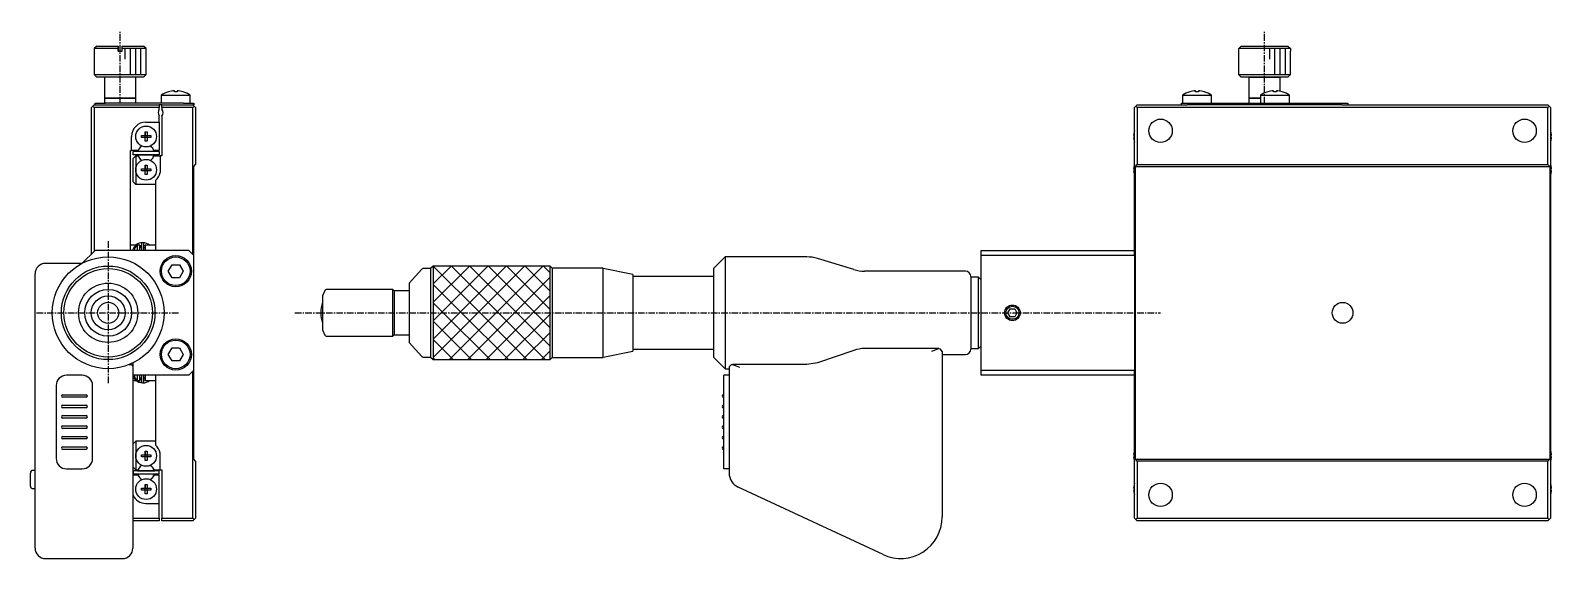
# Model space of a CAD drawing. Extents: x 1683 to 2292, y -88 to 224.
# Drawn here: x 1999.7 to 2292.3, y 33.9 to 135.4 of the extents above; entities that cross this region are included whole.
import ezdxf

# ---------------------------------------------------------------- set-up
doc = ezdxf.new("R2010")
doc.units = 0
doc.linetypes.add('CENTER', pattern=[2, 1.25, -0.25, 0.25, -0.25])
doc.layers.get('0').update_dxf_attribs({"linetype": 'CONTINUOUS'})
doc.layers.add('CENTER', color=1, linetype='CENTER')

# ---------------------------------------------------------------- blocks, each defined once
blk = doc.blocks.new('*X10')
at = {"color": 0, "linetype": 'CONTINUOUS'}
for p, q in [((2077.17, 83.13), (2084.15, 90.11)), ((2077.17, 86.67), (2080.61, 90.11)), ((2086.18, 81.11), (2077.18, 90.11)), ((2078.68, 81.11), (2087.68, 90.11)), ((2089.71, 81.11), (2080.71, 90.11)), ((2082.22, 81.11), (2091.22, 90.11)), ((2093.25, 81.11), (2084.25, 90.11)), ((2085.75, 81.11), (2094.75, 90.11)), ((2096.78, 81.11), (2087.78, 90.11)), ((2089.29, 81.11), (2098.29, 90.11)), ((2099.67, 81.75), (2091.32, 90.11)), ((2092.83, 81.11), (2099.67, 87.95)), ((2099.67, 85.29), (2094.85, 90.11)), ((2099.67, 88.82), (2098.39, 90.11)), ((2082.64, 81.11), (2077.17, 86.57)), ((2079.1, 81.11), (2077.17, 83.04)), ((2096.36, 81.11), (2099.67, 84.42)), ((2077.17, 72.53), (2085.75, 81.11)), ((2077.17, 76.06), (2082.22, 81.11)), ((2077.17, 79.6), (2078.68, 81.11)), ((2084.57, 72.11), (2077.17, 79.5)), ((2088.1, 72.11), (2079.1, 81.11)), ((2080.29, 72.11), (2089.29, 81.11)), ((2091.64, 72.11), (2082.64, 81.11)), ((2083.83, 72.11), (2092.83, 81.11)), ((2095.18, 72.11), (2086.18, 81.11)), ((2087.36, 72.11), (2096.36, 81.11)), ((2098.71, 72.11), (2089.71, 81.11)), ((2090.9, 72.11), (2099.67, 80.88)), ((2099.67, 74.68), (2093.25, 81.11)), ((2099.67, 78.22), (2096.78, 81.11)), ((2094.43, 72.11), (2099.67, 77.35)), ((2081.03, 72.11), (2077.17, 75.97)), ((2097.97, 72.11), (2099.67, 73.81)), ((2077.5, 72.11), (2077.17, 72.43))]:
    blk.add_line(p, q, dxfattribs=at)

msp = doc.modelspace()

# ---------------------------------------------------------------- linework, layer by layer
at = {"color": 7, "linetype": 'CONTINUOUS'}
for p, q in [((2012.46, 132.41), (2011.96, 131.91)), ((2011.96, 131.91), (2011.96, 126.91)), ((2016.56, 131.91), (2011.96, 131.91)), ((2012.46, 132.41), (2016.56, 132.41)), ((2016.56, 132.41), (2016.56, 131.91)), ((2016.56, 131.91), (2016.56, 132.41)), ((2016.56, 131.91), (2016.56, 131.41)), ((2016.56, 131.41), (2016.56, 131.91)), ((2017.36, 131.91), (2017.36, 132.41)), ((2017.36, 132.41), (2021.46, 132.41)), ((2017.36, 131.41), (2017.36, 131.91)), ((2021.96, 131.91), (2017.36, 131.91)), ((2021.96, 131.91), (2021.46, 132.41)), ((2021.96, 126.91), (2021.96, 131.91)), ((2232.09, 131.91), (2232.59, 132.41)), ((2242.06, 131.91), (2232.09, 131.91)), ((2232.09, 131.41), (2232.09, 131.91)), ((2232.59, 132.41), (2241.56, 132.41)), ((2241.56, 132.41), (2242.06, 131.91)), ((2242.06, 131.91), (2242.06, 131.41)), ((2016.56, 131.41), (2017.36, 131.41)), ((2232.07, 131.41), (2232.07, 126.91)), ((2232.07, 131.41), (2232.09, 131.41)), ((2242.06, 131.41), (2242.07, 131.41)), ((2242.07, 126.91), (2242.07, 131.41)), ((2011.96, 126.91), (2012.46, 126.41)), ((2011.96, 126.91), (2021.96, 126.91)), ((2021.46, 126.41), (2012.46, 126.41)), ((2013.96, 126.41), (2013.96, 122.41)), ((2019.96, 122.41), (2019.96, 126.41)), ((2021.46, 126.41), (2021.96, 126.91)), ((2232.07, 126.91), (2232.57, 126.41)), ((2232.07, 126.91), (2242.07, 126.91)), ((2241.57, 126.41), (2232.57, 126.41)), ((2234.07, 126.41), (2232.57, 126.41)), ((2234.07, 126.41), (2234.07, 122.41)), ((2234.07, 126.41), (2240.07, 126.41)), ((2240.07, 126.41), (2234.07, 126.41)), ((2240.07, 123.7), (2240.07, 126.41)), ((2241.57, 126.41), (2240.07, 126.41)), ((2241.57, 126.41), (2242.07, 126.91)), ((2024.86, 122.95), (2024.86, 121.41)), ((2024.86, 122.95), (2030.46, 122.95)), ((2026.26, 123.6), (2026.26, 123.61)), ((2027.4, 123.6), (2027.4, 123.79)), ((2027.92, 123.6), (2027.4, 123.6)), ((2027.92, 123.79), (2027.92, 123.6)), ((2029.06, 123.61), (2029.06, 123.6)), ((2030.46, 121.41), (2030.46, 122.95)), ((2221.27, 122.95), (2221.27, 121.41)), ((2221.27, 122.95), (2224.07, 122.95)), ((2222.67, 123.6), (2222.67, 123.61)), ((2223.81, 123.6), (2223.81, 123.79)), ((2224.33, 123.6), (2223.81, 123.6)), ((2224.07, 122.95), (2226.87, 122.95)), ((2224.33, 123.79), (2224.33, 123.6)), ((2225.48, 123.61), (2225.47, 123.6)), ((2226.87, 121.41), (2226.87, 122.95)), ((2236.27, 122.95), (2236.27, 121.41)), ((2236.27, 122.95), (2239.07, 122.95)), ((2237.67, 123.6), (2237.67, 123.61)), ((2238.81, 123.6), (2238.81, 123.79)), ((2239.33, 123.6), (2238.81, 123.6)), ((2239.07, 122.95), (2241.87, 122.95)), ((2239.33, 123.79), (2239.33, 123.6)), ((2240.48, 123.61), (2240.47, 123.6)), ((2241.87, 121.41), (2241.87, 122.95)), ((2011.71, 120.86), (2011.46, 120.61)), ((2011.46, 92.41), (2011.46, 120.61)), ((2011.71, 120.86), (2011.96, 121.11)), ((2011.96, 120.61), (2011.71, 120.86)), ((2011.96, 121.11), (2024.46, 121.11)), ((2011.96, 120.61), (2011.96, 92.91)), ((2024.46, 120.61), (2011.96, 120.61)), ((2012.16, 121.41), (2014.16, 121.41)), ((2012.16, 121.11), (2012.16, 121.41)), ((2013.96, 122.41), (2013.96, 121.41)), ((2019.96, 122.41), (2013.96, 122.41)), ((2013.96, 122.41), (2019.96, 122.41)), ((2029.16, 121.41), (2014.16, 121.41)), ((2019.96, 121.41), (2019.96, 122.41)), ((2024.46, 121.11), (2024.46, 120.61)), ((2024.96, 121.11), (2024.46, 121.11)), ((2024.46, 120.21), (2024.46, 120.61)), ((2024.96, 121.11), (2030.96, 121.11)), ((2024.96, 120.61), (2024.96, 121.11)), ((2030.96, 120.61), (2024.96, 120.61)), ((2024.96, 120.61), (2024.96, 120.27)), ((2029.16, 121.41), (2031.16, 121.41)), ((2031.21, 120.86), (2030.96, 121.11)), ((2031.16, 121.11), (2030.96, 121.11)), ((2031.21, 120.86), (2030.96, 120.61)), ((2030.96, 92.31), (2030.96, 120.61)), ((2031.16, 121.41), (2031.16, 121.11)), ((2031.46, 120.61), (2031.21, 120.86)), ((2031.46, 120.61), (2031.46, 109.61)), ((2212.32, 120.86), (2212.07, 120.61)), ((2212.07, 92.31), (2212.07, 120.61)), ((2212.32, 120.86), (2212.57, 121.11)), ((2212.57, 120.61), (2212.32, 120.86)), ((2212.57, 121.11), (2222.2, 121.11)), ((2212.57, 120.61), (2212.57, 109.61)), ((2291.57, 120.61), (2212.57, 120.61)), ((2221.07, 121.41), (2223.07, 121.41)), ((2221.07, 121.11), (2221.07, 121.41)), ((2223.07, 121.11), (2222.2, 121.11)), ((2223.07, 121.41), (2251.07, 121.41)), ((2251.07, 121.11), (2223.07, 121.11)), ((2234.07, 122.41), (2234.07, 121.41)), ((2236.27, 122.41), (2234.07, 122.41)), ((2234.07, 122.41), (2236.27, 122.41)), ((2251.07, 121.41), (2253.07, 121.41)), ((2251.94, 121.11), (2251.07, 121.11)), ((2251.94, 121.11), (2291.57, 121.11)), ((2253.07, 121.41), (2253.07, 121.11)), ((2291.57, 121.11), (2291.82, 120.86)), ((2291.82, 120.86), (2291.57, 120.61)), ((2291.57, 109.61), (2291.57, 120.61)), ((2292.07, 120.61), (2291.82, 120.86)), ((2292.07, 120.61), (2292.07, 41.61)), ((2021.91, 117.76), (2024.46, 117.76)), ((2024.46, 117.76), (2024.46, 119.01)), ((2024.46, 117.76), (2024.46, 112.31)), ((2024.96, 118.95), (2024.96, 111.31)), ((2019.16, 112.31), (2019.16, 115.01)), ((2021.07, 115.19), (2021.78, 115.19)), ((2021.07, 114.83), (2021.07, 115.19)), ((2021.78, 114.83), (2021.07, 114.83)), ((2021.78, 115.89), (2021.78, 115.19)), ((2021.78, 115.19), (2021.78, 115.89)), ((2021.78, 115.89), (2022.14, 115.89)), ((2021.79, 115.18), (2021.78, 115.19)), ((2021.79, 114.84), (2021.78, 114.83)), ((2021.78, 114.12), (2021.78, 114.83)), ((2021.78, 114.12), (2021.78, 114.83)), ((2022.14, 114.12), (2021.78, 114.12)), ((2021.79, 114.84), (2021.79, 115.18)), ((2021.79, 115.18), (2022.13, 115.18)), ((2022.13, 114.84), (2021.79, 114.84)), ((2022.13, 115.18), (2022.14, 115.19)), ((2022.13, 115.18), (2022.13, 114.84)), ((2022.13, 114.84), (2022.14, 114.83)), ((2022.14, 115.89), (2022.14, 115.19)), ((2022.14, 115.19), (2022.85, 115.19)), ((2022.85, 114.83), (2022.14, 114.83)), ((2022.14, 114.83), (2022.14, 114.12)), ((2022.85, 115.19), (2022.85, 114.83)), ((2211.88, 115.19), (2212, 115.19)), ((2212, 114.83), (2211.88, 114.83)), ((2212, 115.9), (2212, 115.89)), ((2212, 115.19), (2212, 114.83)), ((2212, 114.12), (2212, 114.12)), ((2292.14, 115.89), (2292.15, 115.9)), ((2292.14, 114.83), (2292.14, 115.19)), ((2292.14, 115.19), (2292.26, 115.19)), ((2292.26, 114.83), (2292.14, 114.83)), ((2292.15, 114.12), (2292.14, 114.12)), ((2018.96, 93.11), (2018.96, 112.31)), ((2018.96, 112.31), (2019.16, 112.31)), ((2020.42, 112.31), (2019.16, 112.31)), ((2024.46, 112.11), (2019.46, 112.11)), ((2019.46, 111.51), (2019.46, 112.11)), ((2020.4, 111.51), (2019.46, 111.51)), ((2024.46, 111.51), (2019.46, 111.51)), ((2019.46, 110.81), (2019.96, 111.31)), ((2019.96, 111.31), (2020.42, 111.31)), ((2019.96, 111.31), (2019.96, 108.61)), ((2020.31, 111.51), (2020.4, 111.51)), ((2020.31, 111.51), (2020.4, 111.51)), ((2020.31, 111.51), (2020.4, 111.51)), ((2020.31, 111.51), (2020.4, 111.51)), ((2020.31, 111.51), (2020.4, 111.51)), ((2020.31, 111.51), (2020.4, 111.51)), ((2020.31, 111.51), (2020.4, 111.51)), ((2020.31, 111.51), (2020.4, 111.51)), ((2020.31, 111.51), (2020.4, 111.51)), ((2020.31, 111.51), (2020.4, 111.51)), ((2020.31, 111.51), (2023.61, 111.51)), ((2020.31, 111.51), (2020.4, 111.51)), ((2020.31, 111.51), (2020.4, 111.51)), ((2020.31, 111.51), (2020.4, 111.51)), ((2020.31, 111.51), (2020.4, 111.51)), ((2020.31, 111.51), (2020.4, 111.51)), ((2020.31, 111.51), (2020.4, 111.51)), ((2020.31, 111.51), (2020.4, 111.51)), ((2020.31, 111.51), (2020.4, 111.51)), ((2020.31, 111.51), (2020.4, 111.51)), ((2020.31, 111.51), (2020.4, 111.51)), ((2020.31, 111.51), (2020.4, 111.51)), ((2020.31, 111.51), (2020.4, 111.51)), ((2020.58, 112.6), (2020.42, 112.31)), ((2020.42, 111.31), (2020.58, 111.01)), ((2023.5, 112.31), (2023.33, 112.6)), ((2023.33, 111.01), (2023.5, 111.31)), ((2024.46, 112.31), (2023.5, 112.31)), ((2023.5, 111.31), (2024.66, 111.31)), ((2023.52, 111.51), (2023.61, 111.51)), ((2023.52, 111.51), (2023.61, 111.51)), ((2023.52, 111.51), (2023.61, 111.51)), ((2023.52, 111.51), (2023.61, 111.51)), ((2023.52, 111.51), (2023.61, 111.51)), ((2023.52, 111.51), (2023.61, 111.51)), ((2023.52, 111.51), (2023.61, 111.51)), ((2023.52, 111.51), (2023.61, 111.51)), ((2023.52, 111.51), (2023.61, 111.51)), ((2023.52, 111.51), (2023.61, 111.51)), ((2023.52, 111.51), (2023.61, 111.51)), ((2023.52, 111.51), (2023.61, 111.51)), ((2023.52, 111.51), (2023.61, 111.51)), ((2023.52, 111.51), (2023.61, 111.51)), ((2023.52, 111.51), (2023.61, 111.51)), ((2023.52, 111.51), (2023.61, 111.51)), ((2023.52, 111.51), (2023.61, 111.51)), ((2023.52, 111.51), (2023.61, 111.51)), ((2023.52, 111.51), (2023.61, 111.51)), ((2023.52, 111.51), (2023.61, 111.51)), ((2023.52, 111.51), (2023.61, 111.51)), ((2023.52, 111.51), (2023.61, 111.51)), ((2023.52, 111.51), (2023.61, 111.51)), ((2023.52, 111.51), (2023.61, 111.51)), ((2023.52, 111.51), (2023.61, 111.51)), ((2023.52, 111.51), (2023.61, 111.51)), ((2023.52, 111.51), (2023.61, 111.51)), ((2023.52, 111.51), (2023.61, 111.51)), ((2023.52, 111.51), (2023.61, 111.51)), ((2023.52, 111.51), (2023.61, 111.51)), ((2023.52, 111.51), (2023.61, 111.51)), ((2024.46, 111.51), (2023.52, 111.51)), ((2024.46, 112.11), (2024.46, 111.51)), ((2024.96, 111.31), (2024.66, 111.31)), ((2024.66, 111.31), (2024.66, 108.09)), ((2019.46, 106.31), (2019.46, 110.81)), ((2019.96, 108.61), (2019.96, 105.81)), ((2021.07, 108.79), (2021.78, 108.79)), ((2021.07, 108.43), (2021.07, 108.79)), ((2021.78, 108.43), (2021.07, 108.43)), ((2021.78, 109.49), (2021.78, 108.79)), ((2021.78, 108.79), (2021.78, 109.49)), ((2021.78, 109.49), (2022.14, 109.49)), ((2021.79, 108.78), (2021.78, 108.79)), ((2021.79, 108.44), (2021.78, 108.43)), ((2021.78, 107.72), (2021.78, 108.43)), ((2021.78, 107.72), (2021.78, 108.43)), ((2021.79, 108.44), (2021.79, 108.78)), ((2021.79, 108.78), (2022.13, 108.78)), ((2022.13, 108.44), (2021.79, 108.44)), ((2022.13, 108.78), (2022.14, 108.79)), ((2022.13, 108.78), (2022.13, 108.44)), ((2022.13, 108.44), (2022.14, 108.43)), ((2022.14, 109.49), (2022.14, 108.79)), ((2022.14, 108.79), (2022.85, 108.79)), ((2022.85, 108.43), (2022.14, 108.43)), ((2022.14, 108.43), (2022.14, 107.72)), ((2022.85, 108.79), (2022.85, 108.43)), ((2031.11, 109.26), (2031.46, 109.61)), ((2031.11, 92.16), (2031.11, 109.26)), ((2211.88, 108.79), (2212, 108.79)), ((2212, 108.43), (2211.88, 108.43)), ((2212, 109.5), (2212, 109.49)), ((2212, 108.79), (2212, 108.43)), ((2212.22, 109.26), (2212.57, 109.61)), ((2212.22, 52.96), (2212.22, 109.26)), ((2212.22, 109.26), (2291.92, 109.26)), ((2212.57, 109.61), (2291.57, 109.61)), ((2291.57, 109.61), (2291.92, 109.26)), ((2291.92, 109.26), (2291.92, 52.96)), ((2292.14, 109.49), (2292.15, 109.5)), ((2292.14, 108.43), (2292.14, 108.79)), ((2292.14, 108.79), (2292.26, 108.79)), ((2292.26, 108.43), (2292.14, 108.43)), ((2019.96, 105.81), (2019.46, 106.31)), ((2023.76, 105.81), (2019.96, 105.81)), ((2022.14, 107.72), (2021.78, 107.72)), ((2023.76, 106.53), (2023.76, 93.11)), ((2212, 107.72), (2212, 107.72)), ((2292.15, 107.72), (2292.14, 107.72)), ((2020, 94.11), (2018.96, 94.11)), ((2019.76, 93.52), (2020.26, 94.05)), ((2020.76, 94.11), (2020.26, 94.11)), ((2020.26, 94.11), (2020.26, 94.05)), ((2020.26, 94.05), (2020.26, 93.11)), ((2020.53, 94.43), (2020.5, 94.42)), ((2020.53, 94.43), (2020.52, 94.43)), ((2020.59, 94.45), (2020.53, 94.43)), ((2020.76, 94.04), (2021.08, 94.12)), ((2020.76, 93.11), (2020.76, 94.11)), ((2020.76, 94.03), (2020.93, 94.01)), ((2020.93, 94.01), (2021.05, 93.89)), ((2020.96, 93.61), (2020.96, 93.99)), ((2021.05, 93.89), (2021.08, 93.76)), ((2021.08, 94.36), (2021.08, 93.11)), ((2021.53, 93.11), (2021.53, 94.36)), ((2021.53, 94.12), (2021.76, 94.07)), ((2023.76, 94.11), (2021.76, 94.11)), ((2021.76, 94.11), (2021.76, 93.11)), ((2012.16, 93.11), (2009.69, 90.64)), ((2030.16, 93.11), (2012.16, 93.11)), ((2019.76, 93.11), (2019.76, 93.52)), ((2021.08, 93.61), (2020.76, 93.61)), ((2021.76, 93.61), (2021.53, 93.61)), ((2031.16, 92.11), (2030.16, 93.11)), ((2031.16, 70.11), (2031.16, 92.11)), ((2133.32, 91.86), (2131.07, 89.61)), ((2149.03, 91.86), (2133.32, 91.86)), ((2133.32, 91.86), (2133.32, 81.11)), ((2158.07, 89.41), (2151.07, 91.55)), ((2182.57, 92.11), (2182.57, 93.11)), ((2182.57, 93.11), (2212.07, 93.11)), ((2182.57, 70.11), (2182.57, 92.11)), ((2212.07, 92.11), (2182.57, 92.11)), ((2212.07, 92.31), (2212.07, 92.11)), ((2212.07, 92.11), (2212.07, 70.11)), ((2000.61, 87.61), (2000.61, 88.61)), ((2009.63, 90.61), (2002.61, 90.61)), ((2026.22, 89.11), (2026.94, 90.36)), ((2026.94, 87.86), (2026.22, 89.11)), ((2026.94, 90.36), (2028.38, 90.36)), ((2028.38, 87.86), (2026.94, 87.86)), ((2028.38, 90.36), (2029.1, 89.11)), ((2029.1, 89.11), (2028.38, 87.86)), ((2074.98, 89.51), (2072.57, 86.81)), ((2076.67, 89.61), (2075.21, 89.61)), ((2077.17, 90.11), (2076.67, 89.61)), ((2076.67, 89.61), (2076.67, 72.61)), ((2099.67, 90.11), (2077.17, 90.11)), ((2077.17, 90.11), (2077.17, 81.11)), ((2100.07, 89.71), (2099.67, 90.11)), ((2099.67, 81.11), (2099.67, 90.11)), ((2109.87, 89.71), (2100.07, 89.71)), ((2100.07, 89.71), (2100.07, 81.11)), ((2109.87, 81.11), (2109.87, 89.71)), ((2115.57, 88.5), (2109.87, 89.61)), ((2115.57, 88.5), (2115.57, 81.11)), ((2131.07, 88.11), (2115.57, 88.11)), ((2131.07, 89.61), (2131.07, 81.11)), ((2179.57, 89.11), (2160.12, 89.11)), ((2180.57, 88.11), (2180.57, 81.11)), ((2182.07, 87.96), (2180.57, 87.96)), ((2182.57, 87.46), (2182.07, 87.96)), ((2182.07, 81.11), (2182.07, 87.96)), ((2000.61, 50.33), (2000.61, 87.61)), ((2056.34, 85.43), (2055.87, 84.36)), ((2069.42, 85.61), (2056.61, 85.61)), ((2069.67, 85.36), (2069.42, 85.61)), ((2069.42, 81.11), (2069.42, 85.61)), ((2072.57, 85.36), (2069.67, 85.36)), ((2069.67, 85.36), (2069.67, 81.11)), ((2072.57, 86.81), (2072.57, 81.11)), ((2055.87, 84.36), (2055.87, 81.11)), ((2055.87, 81.11), (2055.87, 77.86)), ((2069.42, 76.61), (2069.42, 81.11)), ((2069.67, 81.11), (2069.67, 76.86)), ((2072.57, 81.11), (2072.57, 75.41)), ((2077.17, 81.11), (2077.17, 72.11)), ((2099.67, 72.11), (2099.67, 81.11)), ((2100.07, 81.11), (2100.07, 72.51)), ((2109.87, 72.51), (2109.87, 81.11)), ((2115.57, 81.11), (2115.57, 73.72)), ((2131.07, 81.11), (2131.07, 72.61)), ((2133.32, 81.11), (2133.32, 70.36)), ((2180.57, 81.11), (2180.57, 74.11)), ((2182.07, 74.26), (2182.07, 81.11)), ((2187.71, 81.11), (2188.14, 81.86)), ((2188.14, 80.36), (2187.71, 81.11)), ((2188.14, 81.86), (2189.01, 81.86)), ((2189.01, 80.36), (2188.14, 80.36)), ((2189.01, 81.86), (2189.44, 81.11)), ((2189.44, 81.11), (2189.01, 80.36)), ((2055.87, 77.86), (2056.34, 76.79)), ((2056.61, 76.61), (2069.42, 76.61)), ((2069.42, 76.61), (2069.67, 76.86)), ((2069.67, 76.86), (2072.57, 76.86)), ((2026.22, 73.11), (2026.94, 74.36)), ((2026.94, 74.36), (2028.38, 74.36)), ((2028.38, 74.36), (2029.1, 73.11)), ((2072.57, 75.41), (2074.98, 72.71)), ((2109.87, 72.61), (2115.57, 73.72)), ((2115.57, 74.11), (2131.07, 74.11)), ((2158.05, 73.89), (2151.06, 71.52)), ((2174.4, 74.25), (2160.12, 74.25)), ((2173.07, 73.75), (2174.4, 74.25)), ((2174.4, 74.25), (2174.63, 74.18)), ((2174.63, 74.18), (2175.07, 73.59)), ((2175.07, 73.59), (2175.07, 41.86)), ((2180.57, 74.26), (2182.07, 74.26)), ((2182.07, 74.26), (2182.57, 74.76)), ((2018.72, 71.15), (2018.74, 71.16)), ((2018.74, 71.16), (2018.77, 71.17)), ((2018.77, 71.17), (2018.79, 71.18)), ((2018.79, 71.18), (2018.81, 71.18)), ((2018.81, 71.18), (2018.83, 71.18)), ((2018.83, 71.18), (2018.86, 71.19)), ((2018.86, 71.19), (2018.88, 71.19)), ((2018.88, 71.19), (2018.9, 71.19)), ((2018.9, 71.19), (2018.92, 71.19)), ((2018.92, 71.19), (2018.94, 71.19)), ((2018.94, 71.19), (2018.96, 71.19)), ((2018.96, 71.19), (2018.98, 71.19)), ((2018.98, 71.19), (2019, 71.18)), ((2019, 71.18), (2019.02, 71.18)), ((2019.02, 71.18), (2019.06, 71.17)), ((2019.06, 71.17), (2019.09, 71.16)), ((2019.09, 71.16), (2019.13, 71.14)), ((2019.13, 71.14), (2019.16, 71.12)), ((2019.16, 71.12), (2019.19, 71.1)), ((2019.19, 71.1), (2019.22, 71.08)), ((2019.22, 71.08), (2019.25, 71.05)), ((2019.25, 71.05), (2019.28, 71.03)), ((2019.28, 71.03), (2019.3, 71)), ((2019.3, 71), (2019.32, 70.97)), ((2019.32, 70.97), (2019.34, 70.94)), ((2019.34, 70.94), (2019.36, 70.9)), ((2019.36, 70.9), (2019.38, 70.86)), ((2019.38, 70.86), (2019.39, 70.82)), ((2019.39, 70.82), (2019.4, 70.78)), ((2019.4, 70.78), (2019.41, 70.74)), ((2019.41, 71.46), (2019.41, 71.05)), ((2019.41, 71.05), (2019.41, 70.69)), ((2019.41, 70.74), (2019.41, 70.69)), ((2019.41, 70.69), (2019.41, 50.33)), ((2019.41, 70.69), (2019.41, 70.69)), ((2026.94, 71.86), (2026.22, 73.11)), ((2028.38, 71.86), (2026.94, 71.86)), ((2029.1, 73.11), (2028.38, 71.86)), ((2075.21, 72.61), (2076.67, 72.61)), ((2076.67, 72.61), (2077.17, 72.11)), ((2077.17, 72.11), (2099.67, 72.11)), ((2099.67, 72.11), (2100.07, 72.51)), ((2100.07, 72.51), (2109.87, 72.51)), ((2131.07, 72.61), (2133.32, 70.36)), ((2133.32, 70.36), (2134.07, 70.36)), ((2134.07, 70.71), (2134.56, 71.15)), ((2134.07, 70.71), (2134.07, 50.33)), ((2134.56, 71.15), (2134.75, 71.19)), ((2149.03, 71.19), (2134.75, 71.19)), ((2134.75, 71.19), (2136.07, 70.69)), ((2151.06, 71.52), (2149.03, 71.19)), ((2175.07, 73.11), (2179.57, 73.11)), ((2009.66, 69.11), (2006.66, 69.11)), ((2030.16, 69.11), (2019.41, 69.11)), ((2019.41, 69.02), (2019.42, 69)), ((2019.41, 68.11), (2020.02, 68.11)), ((2019.42, 69), (2019.44, 68.93)), ((2019.44, 68.93), (2019.47, 68.86)), ((2019.47, 68.86), (2019.5, 68.79)), ((2019.5, 68.79), (2019.54, 68.71)), ((2019.54, 68.71), (2019.58, 68.64)), ((2019.58, 68.64), (2019.62, 68.56)), ((2019.62, 68.56), (2019.66, 68.5)), ((2019.66, 68.5), (2019.71, 68.44)), ((2019.71, 68.44), (2019.76, 68.37)), ((2019.76, 68.69), (2019.76, 69.11)), ((2020.26, 68.16), (2019.76, 68.69)), ((2019.76, 68.37), (2019.81, 68.31)), ((2019.81, 68.31), (2019.87, 68.25)), ((2019.87, 68.25), (2019.93, 68.19)), ((2019.93, 68.19), (2019.99, 68.13)), ((2019.99, 68.13), (2020.05, 68.08)), ((2020.05, 68.08), (2020.11, 68.03)), ((2020.11, 68.03), (2020.17, 67.98)), ((2020.17, 67.98), (2020.24, 67.94)), ((2020.24, 67.94), (2020.31, 67.9)), ((2020.26, 69.11), (2020.26, 68.16)), ((2020.26, 68.16), (2020.26, 68.11)), ((2020.26, 68.11), (2020.76, 68.11)), ((2020.31, 67.9), (2020.39, 67.86)), ((2020.39, 67.86), (2020.46, 67.82)), ((2020.46, 67.82), (2020.54, 67.78)), ((2020.5, 67.8), (2020.53, 67.79)), ((2020.53, 67.79), (2020.61, 68.04)), ((2020.53, 67.79), (2020.55, 67.78)), ((2020.55, 67.85), (2020.54, 67.83)), ((2020.54, 67.83), (2020.54, 67.82)), ((2020.54, 67.82), (2020.54, 67.81)), ((2020.54, 67.81), (2020.54, 67.81)), ((2020.54, 67.81), (2020.54, 67.8)), ((2020.54, 67.8), (2020.54, 67.79)), ((2020.54, 67.79), (2020.54, 67.78)), ((2020.54, 67.79), (2020.54, 67.79)), ((2020.54, 67.78), (2021.1, 67.78)), ((2020.54, 67.78), (2020.54, 67.78)), ((2020.56, 67.87), (2020.55, 67.86)), ((2020.55, 67.86), (2020.55, 67.85)), ((2020.57, 67.92), (2020.56, 67.9)), ((2020.56, 67.9), (2020.56, 67.89)), ((2020.56, 67.89), (2020.56, 67.87)), ((2020.58, 67.93), (2020.57, 67.92)), ((2020.59, 67.96), (2020.58, 67.95)), ((2020.58, 67.95), (2020.58, 67.93)), ((2020.6, 68), (2020.59, 67.98)), ((2020.59, 67.98), (2020.59, 67.96)), ((2020.59, 67.76), (2021.29, 67.63)), ((2020.61, 68.01), (2020.6, 68)), ((2020.61, 68.04), (2020.64, 68.11)), ((2020.62, 68.03), (2020.61, 68.01)), ((2020.63, 68.06), (2020.62, 68.05)), ((2020.62, 68.05), (2020.62, 68.03)), ((2020.64, 68.08), (2020.63, 68.06)), ((2020.65, 68.11), (2020.64, 68.09)), ((2020.64, 68.09), (2020.64, 68.08)), ((2020.76, 68.11), (2020.76, 69.11)), ((2020.76, 68.61), (2021.09, 68.61)), ((2020.9, 68.19), (2020.76, 68.18)), ((2021.04, 68.29), (2020.9, 68.19)), ((2020.96, 68.22), (2020.96, 68.61)), ((2021.09, 68.45), (2021.04, 68.29)), ((2021.09, 69.11), (2021.09, 67.85)), ((2021.54, 67.85), (2021.54, 69.11)), ((2021.54, 68.61), (2021.76, 68.61)), ((2021.76, 68.14), (2021.54, 68.09)), ((2021.76, 69.11), (2021.76, 68.11)), ((2021.76, 68.11), (2023.76, 68.11)), ((2023.76, 69.11), (2023.76, 55.69)), ((2030.16, 69.11), (2031.16, 70.11)), ((2030.96, 41.61), (2030.96, 69.91)), ((2031.11, 52.96), (2031.11, 70.06)), ((2134.07, 69.11), (2133.07, 69.11)), ((2133.07, 67.11), (2133.07, 69.11)), ((2182.57, 69.11), (2182.57, 70.11)), ((2182.57, 70.11), (2212.07, 70.11)), ((2212.07, 69.11), (2182.57, 69.11)), ((2212.07, 70.11), (2212.07, 69.91)), ((2212.07, 41.61), (2212.07, 69.91)), ((2004.66, 67.11), (2004.66, 53.11)), ((2005.91, 65.36), (2010.41, 65.36)), ((2010.41, 64.86), (2005.91, 64.86)), ((2011.66, 53.11), (2011.66, 67.11)), ((2133.07, 65.36), (2133.02, 65.36)), ((2133.07, 64.86), (2133.02, 64.86)), ((2133.07, 53.11), (2133.07, 67.11)), ((2005.91, 63.36), (2010.41, 63.36)), ((2010.41, 62.86), (2005.91, 62.86)), ((2133.07, 63.36), (2133.02, 63.36)), ((2133.07, 62.86), (2133.02, 62.86)), ((2005.91, 61.36), (2010.41, 61.36)), ((2010.41, 60.86), (2005.91, 60.86)), ((2005.91, 59.36), (2010.41, 59.36)), ((2010.41, 58.86), (2005.91, 58.86)), ((2133.07, 61.36), (2133.02, 61.36)), ((2133.07, 60.86), (2133.02, 60.86)), ((2133.07, 59.36), (2133.02, 59.36)), ((2133.07, 58.86), (2133.02, 58.86)), ((2005.91, 57.36), (2010.41, 57.36)), ((2010.41, 56.86), (2005.91, 56.86)), ((2019.46, 55.91), (2019.96, 56.41)), ((2019.46, 51.41), (2019.46, 55.91)), ((2023.76, 56.41), (2019.96, 56.41)), ((2019.96, 56.41), (2019.96, 53.61)), ((2133.07, 57.36), (2133.02, 57.36)), ((2133.07, 56.86), (2133.02, 56.86)), ((2005.91, 55.36), (2010.41, 55.36)), ((2010.41, 54.86), (2005.91, 54.86)), ((2019.96, 53.61), (2019.96, 50.91)), ((2021.07, 53.79), (2021.78, 53.79)), ((2021.07, 53.43), (2021.07, 53.79)), ((2021.78, 53.43), (2021.07, 53.43)), ((2021.78, 54.49), (2021.78, 53.79)), ((2021.78, 53.79), (2021.78, 54.49)), ((2021.78, 54.49), (2022.14, 54.49)), ((2021.79, 53.78), (2021.78, 53.79)), ((2021.79, 53.44), (2021.78, 53.43)), ((2021.78, 52.72), (2021.78, 53.43)), ((2021.78, 52.72), (2021.78, 53.43)), ((2022.14, 52.72), (2021.78, 52.72)), ((2021.79, 53.44), (2021.79, 53.78)), ((2021.79, 53.78), (2022.13, 53.78)), ((2022.13, 53.44), (2021.79, 53.44)), ((2022.13, 53.78), (2022.14, 53.79)), ((2022.13, 53.78), (2022.13, 53.44)), ((2022.13, 53.44), (2022.14, 53.43)), ((2022.14, 54.49), (2022.14, 53.79)), ((2022.14, 53.79), (2022.85, 53.79)), ((2022.85, 53.43), (2022.14, 53.43)), ((2022.14, 53.43), (2022.14, 52.72)), ((2022.85, 53.79), (2022.85, 53.43)), ((2024.66, 50.91), (2024.66, 54.13)), ((2031.46, 52.61), (2031.11, 52.96)), ((2133.07, 55.36), (2133.02, 55.36)), ((2133.07, 54.86), (2133.02, 54.86)), ((2133.07, 51.11), (2133.07, 53.11)), ((2211.88, 53.79), (2212, 53.79)), ((2212, 53.43), (2211.88, 53.43)), ((2212, 54.5), (2212, 54.49)), ((2212, 53.79), (2212, 53.43)), ((2212, 52.72), (2212, 52.72)), ((2212.57, 52.61), (2212.22, 52.96)), ((2212.22, 52.96), (2291.92, 52.96)), ((2291.92, 52.96), (2291.57, 52.61)), ((2292.14, 54.49), (2292.15, 54.5)), ((2292.14, 53.43), (2292.14, 53.79)), ((2292.14, 53.79), (2292.26, 53.79)), ((2292.26, 53.43), (2292.14, 53.43)), ((2292.15, 52.72), (2292.14, 52.72)), ((1999.71, 47.8), (1999.71, 50.3)), ((2000.61, 50.8), (2000.21, 50.8)), ((2000.61, 49.42), (2000.61, 50.33)), ((2006.66, 51.11), (2009.66, 51.11)), ((2019.41, 50.33), (2019.41, 49.42)), ((2020.42, 49.91), (2019.41, 49.91)), ((2019.96, 50.91), (2019.46, 51.41)), ((2020.4, 50.71), (2019.46, 50.71)), ((2019.46, 50.71), (2019.46, 50.11)), ((2024.46, 50.71), (2019.46, 50.71)), ((2024.46, 50.11), (2019.46, 50.11)), ((2019.96, 50.91), (2020.42, 50.91)), ((2020.31, 50.71), (2020.4, 50.71)), ((2020.31, 50.71), (2020.4, 50.71)), ((2020.31, 50.71), (2020.4, 50.71)), ((2020.31, 50.71), (2020.4, 50.71)), ((2020.31, 50.71), (2020.4, 50.71)), ((2020.31, 50.71), (2020.4, 50.71)), ((2020.31, 50.71), (2020.4, 50.71)), ((2020.31, 50.71), (2020.4, 50.71)), ((2020.31, 50.71), (2020.4, 50.71)), ((2020.31, 50.71), (2020.4, 50.71)), ((2020.31, 50.71), (2023.61, 50.71)), ((2020.31, 50.71), (2020.4, 50.71)), ((2020.31, 50.71), (2020.4, 50.71)), ((2020.31, 50.71), (2020.4, 50.71)), ((2020.31, 50.71), (2020.4, 50.71)), ((2020.31, 50.71), (2020.4, 50.71)), ((2020.31, 50.71), (2020.4, 50.71)), ((2020.31, 50.71), (2020.4, 50.71)), ((2020.31, 50.71), (2020.4, 50.71)), ((2020.31, 50.71), (2020.4, 50.71)), ((2020.31, 50.71), (2020.4, 50.71)), ((2020.31, 50.71), (2020.4, 50.71)), ((2020.42, 50.91), (2020.58, 51.2)), ((2020.58, 49.61), (2020.42, 49.91)), ((2023.33, 51.2), (2023.5, 50.91)), ((2023.5, 49.91), (2023.33, 49.61)), ((2023.5, 50.91), (2024.66, 50.91)), ((2024.46, 49.91), (2023.5, 49.91)), ((2023.52, 50.71), (2023.61, 50.71)), ((2023.52, 50.71), (2023.61, 50.71)), ((2023.52, 50.71), (2023.61, 50.71)), ((2023.52, 50.71), (2023.61, 50.71)), ((2023.52, 50.71), (2023.61, 50.71)), ((2023.52, 50.71), (2023.61, 50.71)), ((2023.52, 50.71), (2023.61, 50.71)), ((2023.52, 50.71), (2023.61, 50.71)), ((2023.52, 50.71), (2023.61, 50.71)), ((2023.52, 50.71), (2023.61, 50.71)), ((2023.52, 50.71), (2023.61, 50.71)), ((2023.52, 50.71), (2023.61, 50.71)), ((2023.52, 50.71), (2023.61, 50.71)), ((2023.52, 50.71), (2023.61, 50.71)), ((2023.52, 50.71), (2023.61, 50.71)), ((2023.52, 50.71), (2023.61, 50.71)), ((2023.52, 50.71), (2023.61, 50.71)), ((2023.52, 50.71), (2023.61, 50.71)), ((2023.52, 50.71), (2023.61, 50.71)), ((2023.52, 50.71), (2023.61, 50.71)), ((2023.52, 50.71), (2023.61, 50.71)), ((2023.52, 50.71), (2023.61, 50.71)), ((2023.52, 50.71), (2023.61, 50.71)), ((2023.52, 50.71), (2023.61, 50.71)), ((2023.52, 50.71), (2023.61, 50.71)), ((2023.52, 50.71), (2023.61, 50.71)), ((2023.52, 50.71), (2023.61, 50.71)), ((2023.52, 50.71), (2023.61, 50.71)), ((2023.52, 50.71), (2023.61, 50.71)), ((2023.52, 50.71), (2023.61, 50.71)), ((2023.52, 50.71), (2023.61, 50.71)), ((2024.46, 50.71), (2023.52, 50.71)), ((2024.46, 50.11), (2024.46, 50.71)), ((2024.46, 44.46), (2024.46, 49.91)), ((2024.66, 50.91), (2024.96, 50.91)), ((2024.96, 50.91), (2024.96, 41.61)), ((2031.46, 52.61), (2031.46, 41.61)), ((2134.07, 51.11), (2133.07, 51.11)), ((2212.57, 52.61), (2212.57, 41.61)), ((2291.57, 52.61), (2212.57, 52.61)), ((2291.57, 41.61), (2291.57, 52.61)), ((2000.21, 47.3), (2000.61, 47.3)), ((2000.61, 36.42), (2000.61, 49.42)), ((2019.41, 49.42), (2019.41, 36.42)), ((2021.07, 47.39), (2021.78, 47.39)), ((2021.07, 47.03), (2021.07, 47.39)), ((2021.78, 47.03), (2021.07, 47.03)), ((2021.78, 48.09), (2021.78, 47.39)), ((2021.78, 47.39), (2021.78, 48.09)), ((2021.78, 48.09), (2022.14, 48.09)), ((2021.79, 47.38), (2021.78, 47.39)), ((2021.79, 47.04), (2021.78, 47.03)), ((2021.78, 46.32), (2021.78, 47.03)), ((2021.78, 46.32), (2021.78, 47.03)), ((2021.79, 47.04), (2021.79, 47.38)), ((2021.79, 47.38), (2022.13, 47.38)), ((2022.13, 47.04), (2021.79, 47.04)), ((2022.13, 47.38), (2022.14, 47.39)), ((2022.13, 47.38), (2022.13, 47.04)), ((2022.13, 47.04), (2022.14, 47.03)), ((2022.14, 48.09), (2022.14, 47.39)), ((2022.14, 47.39), (2022.85, 47.39)), ((2022.85, 47.03), (2022.14, 47.03)), ((2022.14, 47.03), (2022.14, 46.32)), ((2022.85, 47.39), (2022.85, 47.03)), ((2163.69, 34.61), (2135.81, 47.61)), ((2211.88, 47.39), (2212, 47.39)), ((2212, 47.03), (2211.88, 47.03)), ((2212, 48.1), (2212, 48.09)), ((2212, 47.39), (2212, 47.03)), ((2292.14, 48.09), (2292.15, 48.1)), ((2292.14, 47.03), (2292.14, 47.39)), ((2292.14, 47.39), (2292.26, 47.39)), ((2292.26, 47.03), (2292.14, 47.03)), ((2022.14, 46.32), (2021.78, 46.32)), ((2021.91, 44.46), (2024.46, 44.46)), ((2024.46, 41.61), (2024.46, 44.46)), ((2212, 46.32), (2212, 46.32)), ((2292.15, 46.32), (2292.14, 46.32)), ((2019.41, 41.61), (2024.46, 41.61)), ((2024.46, 41.11), (2019.41, 41.11)), ((2024.46, 41.61), (2024.46, 41.11)), ((2024.96, 41.11), (2024.96, 41.61)), ((2024.96, 41.61), (2030.96, 41.61)), ((2030.96, 41.11), (2024.96, 41.11)), ((2030.96, 41.61), (2031.21, 41.36)), ((2030.96, 41.11), (2031.21, 41.36)), ((2031.21, 41.36), (2031.46, 41.61)), ((2212.07, 41.61), (2212.32, 41.36)), ((2212.32, 41.36), (2212.57, 41.61)), ((2212.57, 41.11), (2212.32, 41.36)), ((2212.57, 41.61), (2291.57, 41.61)), ((2291.57, 41.11), (2212.57, 41.11)), ((2291.57, 41.61), (2291.82, 41.36)), ((2291.82, 41.36), (2291.57, 41.11)), ((2291.82, 41.36), (2292.07, 41.61)), ((2000.61, 35.86), (2000.61, 36.42)), ((2019.41, 36.42), (2019.41, 35.86)), ((2002.61, 33.86), (2017.41, 33.86))]:
    msp.add_line(p, q, dxfattribs=at)
at = {"color": 3, "linetype": 'CONTINUOUS'}
for p, q in [((2017.96, 129.91), (2017.96, 131.91)), ((2018.96, 126.91), (2018.96, 131.91)), ((2019.96, 126.91), (2019.96, 131.91)), ((2020.96, 126.91), (2020.96, 131.91)), ((2238.07, 129.91), (2238.07, 131.91)), ((2239.07, 126.91), (2239.07, 131.91)), ((2240.07, 126.91), (2240.07, 131.91)), ((2241.07, 126.91), (2241.07, 131.91))]:
    msp.add_line(p, q, dxfattribs=at)
at = {"color": 7, "linetype": 'CONTINUOUS'}
for centre, radius in [((2217.07, 116.11), 2.25), ((2287.07, 116.11), 2.25), ((2021.96, 115.01), 2), ((2021.96, 108.61), 2), ((2014.66, 81.11), 10.75), ((2027.66, 89.11), 3), ((2027.66, 89.11), 2.75), ((2014.66, 81.11), 9), ((2014.66, 81.11), 8.5), ((2014.66, 81.11), 5.7), ((2014.66, 81.11), 4.5), ((2014.66, 81.11), 3.25), ((2014.66, 81.11), 2.03), ((2188.57, 81.11), 1.25), ((2252.07, 81.11), 2), ((2027.66, 73.11), 3), ((2027.66, 73.11), 2.75), ((2021.96, 53.61), 2), ((2021.96, 47.21), 2), ((2217.07, 46.11), 2.25), ((2287.07, 46.11), 2.25)]:
    msp.add_circle(centre, radius, dxfattribs=at)
at = {"color": 3, "linetype": 'CONTINUOUS'}
msp.add_circle((2188.57, 81.11), 1.5, dxfattribs=at)
at = {"color": 7, "linetype": 'CONTINUOUS'}
for centre, radius, start, end in [((2027.66, 118.81), 5, 106.2858, 124.0558), ((2027.66, 118.81), 4.99, 92.9848, 106.2726), ((2027.66, 118.81), 4.99, 73.7274, 87.0152), ((2027.66, 118.81), 5, 55.9442, 73.7142), ((2224.07, 118.81), 5, 106.2858, 124.0558), ((2224.07, 118.81), 4.99, 92.9848, 106.2726), ((2224.07, 118.81), 4.99, 73.7274, 87.0152), ((2224.07, 118.81), 5, 55.9442, 73.7142), ((2239.07, 118.81), 5, 106.2858, 124.0558), ((2239.07, 118.81), 4.99, 92.9848, 106.2726), ((2239.07, 118.81), 4.99, 73.7274, 87.0152), ((2239.07, 118.81), 5, 55.9442, 73.7142), ((2025.26, 119.61), 1, 143.1301, 216.8699), ((2024.21, 119.61), 1, 318.5904, 41.4096), ((2021.91, 115.01), 2.75, 90, 180), ((2215.07, 115.01), 3.19, 163.8933, 176.7703), ((2215.07, 115.01), 3.19, 183.2297, 196.1067), ((2215.07, 115.01), 3.2, 159.6359, 163.8775), ((2215.07, 115.01), 3.2, 196.1225, 200.3641), ((2289.07, 115.01), 3.2, 16.1225, 20.3641), ((2289.07, 115.01), 3.2, 339.6359, 343.8775), ((2289.07, 115.01), 3.19, 3.2297, 16.1067), ((2289.07, 115.01), 3.19, 343.8933, 356.7703), ((2021.96, 111.81), 1.59, 150, 169.1069), ((2021.96, 111.81), 1.59, 190.8931, 210), ((2021.96, 111.81), 1.59, 135, 150), ((2021.96, 111.81), 1.59, 120.4332, 135), ((2022.07, 111.69), 1.75, 121.8865, 135.0044), ((2021.96, 111.81), 1.59, 45, 59.5668), ((2021.84, 111.69), 1.75, 44.9956, 58.1135), ((2021.96, 111.81), 1.59, 30, 45), ((2021.96, 111.81), 1.59, 10.8931, 30), ((2021.96, 111.81), 1.59, 330, 349.1069), ((2021.96, 111.81), 1.59, 210, 225), ((2021.96, 111.81), 1.59, 225, 239.5667), ((2022.07, 111.92), 1.75, 224.9956, 238.1135), ((2021.96, 111.81), 1.59, 300.4333, 315), ((2021.84, 111.92), 1.75, 301.8865, 315.0044), ((2021.96, 111.81), 1.59, 315, 330), ((2215.07, 108.61), 3.19, 163.8933, 176.7703), ((2215.07, 108.61), 3.19, 183.2297, 196.1067), ((2215.07, 108.61), 3.2, 159.6359, 163.8775), ((2289.07, 108.61), 3.2, 16.1225, 20.3641), ((2289.07, 108.61), 3.19, 3.2297, 16.1067), ((2289.07, 108.61), 3.19, 343.8933, 356.7703), ((2021.96, 108.61), 2.75, 310.8852, 349.0575), ((2215.07, 108.61), 3.2, 196.1225, 200.3641), ((2289.07, 108.61), 3.2, 339.6359, 343.8775), ((2021.3, 92.59), 2, 90.8056, 164.988), ((2021.3, 94.36), 0.225, 0, 180), ((2021.31, 92.59), 2, 49.4168, 89.2142), ((2149.03, 84.86), 7, 73.0092, 90), ((2002.61, 88.61), 2, 90, 180), ((2075.21, 89.31), 0.3, 90, 138.2397), ((2160.12, 96.11), 7, 253.0092, 270), ((2179.57, 88.11), 1, 0, 90), ((2056.61, 85.31), 0.3, 90, 156.5), ((2062.57, 81.11), 7, 163.165, 180), ((2062.57, 81.11), 7, 180, 196.835), ((2056.61, 76.91), 0.3, 203.5, 270), ((2160.13, 68), 6.24, 90.0688, 109.3828), ((2179.57, 74.11), 1, 270, 0), ((2075.21, 72.91), 0.3, 221.7603, 270), ((2006.66, 67.11), 2, 90, 180), ((2009.66, 67.11), 2, 0, 90), ((2021.31, 67.85), 0.225, 180, 0), ((2021.31, 69.63), 2, 270.783, 310.4604), ((2005.91, 65.11), 0.25, 90, 180), ((2005.91, 65.11), 0.25, 180, 270), ((2010.41, 65.11), 0.25, 0, 90), ((2010.41, 65.11), 0.25, 270, 0), ((2133.02, 65.11), 0.25, 90, 180), ((2133.02, 65.11), 0.25, 180, 270), ((2005.91, 63.11), 0.25, 90, 180), ((2005.91, 63.11), 0.25, 180, 270), ((2010.41, 63.11), 0.25, 0, 90), ((2010.41, 63.11), 0.25, 270, 0), ((2133.02, 63.11), 0.25, 90, 180), ((2133.02, 63.11), 0.25, 180, 270), ((2005.91, 61.11), 0.25, 90, 180), ((2005.91, 61.11), 0.25, 180, 270), ((2005.91, 59.11), 0.25, 90, 180), ((2005.91, 59.11), 0.25, 180, 270), ((2010.41, 61.11), 0.25, 0, 90), ((2010.41, 61.11), 0.25, 270, 0), ((2010.41, 59.11), 0.25, 0, 90), ((2010.41, 59.11), 0.25, 270, 0), ((2133.02, 61.11), 0.25, 90, 180), ((2133.02, 61.11), 0.25, 180, 270), ((2133.02, 59.11), 0.25, 90, 180), ((2133.02, 59.11), 0.25, 180, 270), ((2005.91, 57.11), 0.25, 90, 180), ((2005.91, 57.11), 0.25, 180, 270), ((2010.41, 57.11), 0.25, 0, 90), ((2010.41, 57.11), 0.25, 270, 0), ((2021.96, 53.61), 2.75, 10.9425, 49.1148), ((2133.02, 57.11), 0.25, 90, 180), ((2133.02, 57.11), 0.25, 180, 270), ((2006.66, 53.11), 2, 180, 270), ((2005.91, 55.11), 0.25, 90, 180), ((2005.91, 55.11), 0.25, 180, 270), ((2009.66, 53.11), 2, 270, 0), ((2010.41, 55.11), 0.25, 0, 90), ((2010.41, 55.11), 0.25, 270, 0), ((2133.02, 55.11), 0.25, 90, 180), ((2133.02, 55.11), 0.25, 180, 270), ((2215.07, 53.61), 3.19, 163.8933, 176.7703), ((2215.07, 53.61), 3.19, 183.2297, 196.1067), ((2215.07, 53.61), 3.2, 159.6359, 163.8775), ((2215.07, 53.61), 3.2, 196.1225, 200.3641), ((2289.07, 53.61), 3.2, 16.1225, 20.3641), ((2289.07, 53.61), 3.2, 339.6359, 343.8775), ((2289.07, 53.61), 3.19, 3.2297, 16.1067), ((2289.07, 53.61), 3.19, 343.8933, 356.7703), ((2000.21, 50.3), 0.5, 90, 180), ((2021.96, 50.41), 1.59, 150, 169.107), ((2021.96, 50.41), 1.59, 190.893, 210), ((2021.96, 50.41), 1.59, 135, 150), ((2021.96, 50.41), 1.59, 120.4333, 135), ((2022.07, 50.29), 1.75, 121.8865, 135.0044), ((2021.96, 50.41), 1.59, 45, 59.5667), ((2021.84, 50.29), 1.75, 44.9956, 58.1135), ((2021.96, 50.41), 1.59, 30, 45), ((2021.96, 50.41), 1.59, 10.8931, 30), ((2021.96, 50.41), 1.59, 330, 349.107), ((2137.07, 50.33), 3, 180, 245), ((2000.21, 47.8), 0.5, 180, 270), ((2021.96, 50.41), 1.59, 210, 225), ((2021.96, 50.41), 1.59, 225, 239.5668), ((2022.07, 50.52), 1.75, 224.9956, 238.1135), ((2021.96, 50.41), 1.59, 300.4332, 315), ((2021.84, 50.52), 1.75, 301.8865, 315.0044), ((2021.96, 50.41), 1.59, 315, 330), ((2215.07, 47.21), 3.19, 163.8933, 176.7703), ((2215.07, 47.21), 3.19, 183.2297, 196.1067), ((2215.07, 47.21), 3.2, 159.6359, 163.8775), ((2289.07, 47.21), 3.2, 16.1225, 20.3641), ((2289.07, 47.21), 3.19, 3.2297, 16.1067), ((2289.07, 47.21), 3.19, 343.8933, 356.7703), ((2021.91, 47.21), 2.75, 204.62, 270), ((2215.07, 47.21), 3.2, 196.1225, 200.3641), ((2289.07, 47.21), 3.2, 339.6359, 343.8775), ((2167.07, 41.86), 8, 245, 0), ((2002.61, 35.86), 2, 180, 270), ((2017.41, 35.86), 2, 270, 0)]:
    msp.add_arc(centre, radius, start, end, dxfattribs=at)
at = {"layer": 'CENTER', "color": 1, "linetype": 'CENTER'}
for p, q in [((2016.96, 121.41), (2016.96, 135.41)), ((2237.07, 121.41), (2237.07, 135.41)), ((2014.66, 94.86), (2014.66, 67.36)), ((2000.91, 81.11), (2028.41, 81.11)), ((2050.57, 81.11), (2217.07, 81.11))]:
    msp.add_line(p, q, dxfattribs=at)

# ---------------------------------------------------------------- block references
at = {"color": 3, "linetype": 'CONTINUOUS'}
msp.add_blockref('*X10', (0, 0), dxfattribs=at)

doc.saveas('drawing.dxf')
